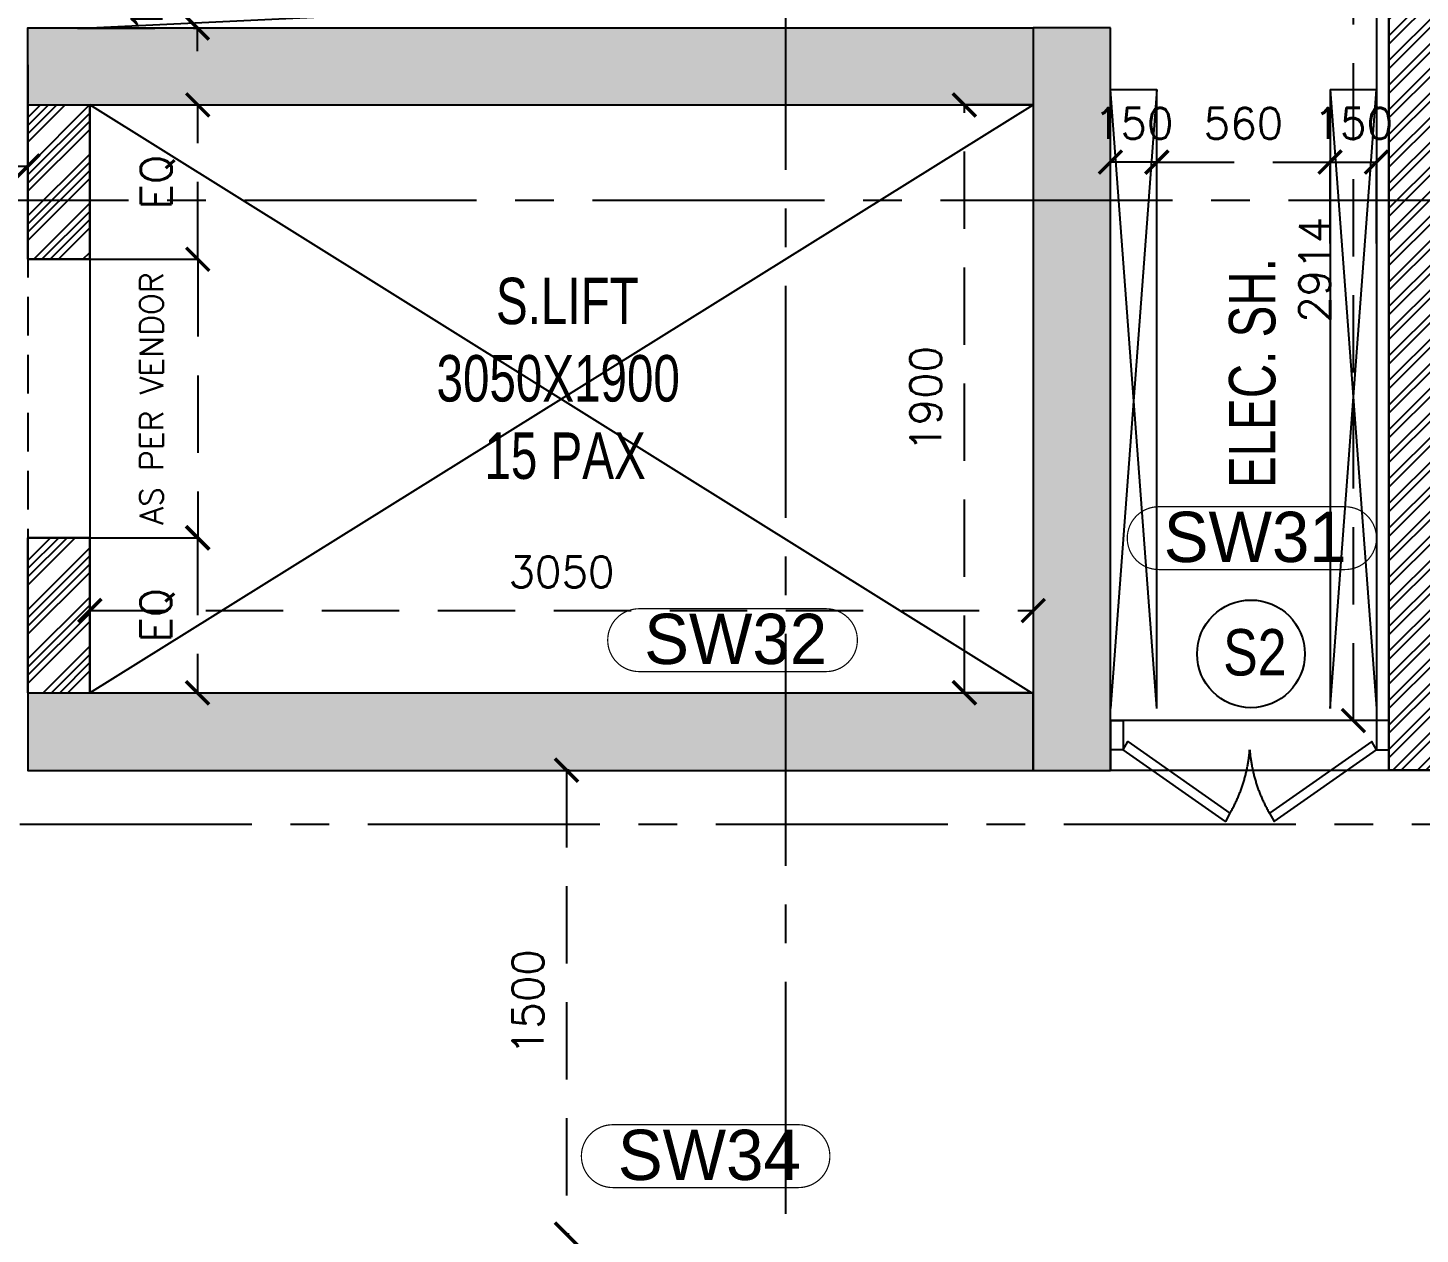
# Model space of a CAD drawing. Header units: millimetres. Extents: x 1124992 to 1258557, y -5767803 to -5695799.
# Drawn here: x 1207452 to 1211953, y -5715374 to -5711475 of the extents above; entities that cross this region are included whole.
import ezdxf
from ezdxf.enums import TextEntityAlignment as Align

# ---------------------------------------------------------------- set-up
doc = ezdxf.new("R2010")
doc.units = ezdxf.units.MM
doc.header["$LTSCALE"] = 1000
doc.header["$MEASUREMENT"] = 0
for name, pattern in [('$36$HIDDEN', [0.375, 0.25, -0.125]), ('AUDIT_D_120904163729-0', [0]), ('T8 - TYPICAL FLOOR CORE$0$( Hidden )', [0.375, 0.25, -0.125]), ('T8 - TYPICAL FLOOR CORE$0$HIDDEN', [0.375, 0.25, -0.125]), ('T8 - TYPICAL FLOOR CORE$0$T10-TYPICAL FLOOR CORE$0$HIDDEN', [0.375, 0.25, -0.125]), ('T8 - TYPICAL FLOOR CORE$0$T8 - TYPICAL FLOOR CORE$0$HIDDEN2', [0.1875, 0.125, -0.0625]), ('T8_REFUGE COLUMNS$0$CENTER2', [1.125, 0.75, -0.125, 0.125, -0.125])]:
    doc.linetypes.add(name, pattern=pattern)
doc.layers.get('0').update_dxf_attribs({"linetype": 'AUDIT_D_120904163729-0'})
for name, color, linetype in [('$21$A-DIMENSIONS', 2, '$36$HIDDEN'), ('T8 - TYPICAL FLOOR CORE$0$a-beam 2', 50, 'Continuous'), ('T8 - TYPICAL FLOOR CORE$0$A-DIMENSIONS', 2, 'T8 - TYPICAL FLOOR CORE$0$HIDDEN'), ('T8 - TYPICAL FLOOR CORE$0$CUT-OUT', 49, 'Continuous'), ('T8 - TYPICAL FLOOR CORE$0$T10-TYPICAL FLOOR CORE$0$A-SLAB SUNK-AC LEDGES', 251, 'T8 - TYPICAL FLOOR CORE$0$T10-TYPICAL FLOOR CORE$0$HIDDEN'), ('T8 - TYPICAL FLOOR CORE$0$T8 - TYPICAL FLOOR CORE$0$A-DOOR', 1, 'Continuous'), ('T8 - TYPICAL FLOOR CORE$0$T8 - TYPICAL FLOOR CORE$0$Typical floor plan-$0$$0$A2-TYPICAL$0$a-door', 1, 'Continuous'), ('T8 - TYPICAL FLOOR CORE$1$T8 - TYPICAL FLOOR CORE$0$a-window-no', 125, 'Continuous'), ('T8_REFUGE COLUMNS$0$A-CENTERLINE', 193, 'T8_REFUGE COLUMNS$0$CENTER2'), ('T8_REFUGE COLUMNS$0$A-RCC COLS', 3, 'Continuous'), ('T8_TYPICAL COLUMNS$0$A-RCC COLS', 3, 'Continuous')]:
    doc.layers.add(name, color=color, linetype=linetype)
for name, color, linetype, lineweight in [('T8 - TYPICAL FLOOR CORE$0$A-WALL- 160', 6, 'Continuous', 30), ('T8 - TYPICAL FLOOR CORE$0$D&W', 8, 'Continuous', 25), ('T8 - TYPICAL FLOOR CORE$0$T8 - TYPICAL FLOOR CORE$0$D&W', 8, 'Continuous', 25), ('T8 - TYPICAL FLOOR CORE$1$a-Text', 4, 'Continuous', 0), ('T8(T9 IS SIMILAR)$0$D&W', 8, 'Continuous', 25), ('T8_REFUGE COLUMNS$0$A-COLUMN NO size reduce', 81, 'Continuous', 25)]:
    doc.layers.add(name, color=color, linetype=linetype, lineweight=lineweight)
doc.layers.add('T8_REFUGE COLUMNS$1$COL-HATCH', color=7, linetype='Continuous', lineweight=25, true_color=0xa3a3a3)
doc.styles.add('T8 - TYPICAL FLOOR CORE$0$Romans 1', font='romans.shx', dxfattribs={"height": 100})
doc.styles.add('T8 - TYPICAL FLOOR CORE$1$ARIAL ARROW', font='swisscl.ttf')
doc.styles.add('T8 - TYPICAL FLOOR CORE$1$T8 - TYPICAL FLOOR CORE$0$LODHA STANDERD', font='sanss___.ttf')
doc.styles.add('T8_REFUGE COLUMNS$0$STANDARD', font='GOTHIC.TTF')
doc.dimstyles.new('T8 - TYPICAL FLOOR CORE$0$ALPINE S', dxfattribs={"dimscale": 0, "dimtxt": 100, "dimasz": 75, "dimexe": 0, "dimexo": 0, "dimgap": 75, "dimtad": 1, "dimdec": 0, "dimzin": 0, "dimdsep": 46, "dimtxsty": 'T8 - TYPICAL FLOOR CORE$0$Romans 1', "dimblk": 'T8 - TYPICAL FLOOR CORE$0$_ArchTick', "dimcen": 0.09, "dimclrd": 256, "dimclre": 256, "dimclrt": 7, "dimadec": 0, "dimazin": 0, "dimtfac": 1, "dimtdec": 0, "dimtofl": 0, "dimtmove": 1, "dimatfit": 0, "dimldrblk": 'T8 - TYPICAL FLOOR CORE$0$_Open90', "dimfxl": 1, "dimtolj": 1, "dimtzin": 0, "dimarcsym": 0})

# ---------------------------------------------------------------- blocks, each defined once
blk = doc.blocks.new('T8_REFUGE COLUMNS')
at = {"layer": 'T8_REFUGE COLUMNS$1$COL-HATCH', "linetype": 'ByBlock'}
h = blk.add_hatch(color=256, dxfattribs=at)
h.dxf.hatch_style = 1
h.paths.add_polyline_path([(1210702.1, -5711724.9), (1207452.1, -5711724.9), (1207452.1, -5711474.9), (1210702.1, -5711474.9)])
h = blk.add_hatch(color=256, dxfattribs=at)
h.dxf.hatch_style = 1
h.paths.add_polyline_path([(1210952.1, -5711474.9), (1210702.1, -5711474.9), (1210702.1, -5713874.9), (1210952.1, -5713874.9)])
h = blk.add_hatch(color=256, dxfattribs=at)
h.dxf.hatch_style = 1
h.paths.add_polyline_path([(1210702.1, -5713624.9), (1207452.1, -5713624.9), (1207452.1, -5713874.9), (1210702.1, -5713874.9)])
at = {"layer": 'T8_REFUGE COLUMNS$0$A-CENTERLINE'}
for p, q in [((1209902.1, -5728808.5), (1209902.1, -5698573.6)), ((1223527.8, -5712032.4), (1182137.1, -5712032.4)), ((1229551.2, -5714049.9), (1182156.9, -5714049.9))]:
    blk.add_line(p, q, dxfattribs=at)
at = {"layer": 'T8_REFUGE COLUMNS$0$A-COLUMN NO size reduce', "linetype": 'ByBlock', "const_width": 3.9}
for points in [[(1211108, -5713225.7, -1), (1211108, -5713022.6), (1211710.8, -5713022.6, -1), (1211710.8, -5713225.7)], [(1209428.3, -5713555.5, -1), (1209428.3, -5713352.3), (1210032.3, -5713352.3, -1), (1210032.3, -5713555.5)], [(1209343.2, -5715223.3, -1), (1209343.2, -5715020.1), (1209943.4, -5715020.1, -1), (1209943.4, -5715223.3)]]:
    blk.add_lwpolyline(points, format="xyb", close=True, dxfattribs=at)
at = {"layer": 'T8_REFUGE COLUMNS$0$A-RCC COLS', "linetype": 'ByBlock'}
for points in [[(1210702.1, -5711724.9), (1207452.1, -5711724.9), (1207452.1, -5711474.9), (1210702.1, -5711474.9)], [(1210952.1, -5711474.9), (1210702.1, -5711474.9), (1210702.1, -5713874.9), (1210952.1, -5713874.9)], [(1210702.1, -5713624.9), (1207452.1, -5713624.9), (1207452.1, -5713874.9), (1210702.1, -5713874.9)]]:
    blk.add_lwpolyline(points, close=True, dxfattribs=at)
at = {"layer": 'T8_REFUGE COLUMNS$0$A-COLUMN NO size reduce', "linetype": 'ByBlock', "char_height": 162.5, "attachment_point": 1, "style": 'T8_REFUGE COLUMNS$0$STANDARD'}
for s, insert in [('SW31', (1211124.2, -5713038.8)), ('SW32', (1209444.5, -5713368.5)), ('SW34', (1209359.4, -5715036.3))]:
    blk.add_mtext_dynamic_manual_height_columns(s, width=444.685, gutter_width=500, heights=[0], dxfattribs=dict(at, insert=insert))
blk = doc.blocks.new('T8_TYPICAL COLUMNS')
at = {"layer": 'T8_TYPICAL COLUMNS$0$A-RCC COLS', "linetype": 'ByBlock'}
blk.add_blockref('T8_REFUGE COLUMNS', (0, 0), dxfattribs=at)
blk = doc.blocks.new('T8 - TYPICAL FLOOR CORE$0$_ArchTick')
at = {"color": 0, "linetype": 'ByBlock', "const_width": 0.15}
blk.add_lwpolyline([(-0.5, -0.5), (0.5, 0.5)], dxfattribs=at)
blk = doc.blocks.new('*D834')
at = {"layer": 'T8 - TYPICAL FLOOR CORE$0$A-DIMENSIONS', "linetype": 'T8 - TYPICAL FLOOR CORE$0$HIDDEN', "lineweight": -2, "transparency": 16777216}
for p, q in [((1209202.3, -5713874), (1209193.6, -5713874)), ((1209202.3, -5715374), (1209193.6, -5715374))]:
    blk.add_line(p, q, dxfattribs=at)
at = {"layer": 'T8 - TYPICAL FLOOR CORE$0$A-DIMENSIONS', "lineweight": -2, "transparency": 16777216}
blk.add_line((1209193.6, -5713874), (1209193.6, -5715374), dxfattribs=at)
at = {"layer": 'T8 - TYPICAL FLOOR CORE$0$A-DIMENSIONS', "linetype": 'ByBlock', "lineweight": -2, "transparency": 16777216, "xscale": 75, "yscale": 75, "zscale": 75}
for p, rotation in [((1209193.6, -5713874), 90), ((1209193.6, -5715374), 270)]:
    blk.add_blockref('T8 - TYPICAL FLOOR CORE$0$_ArchTick', p, dxfattribs=dict(at, rotation=rotation))
at = {"layer": 'T8 - TYPICAL FLOOR CORE$0$A-DIMENSIONS', "color": 7, "linetype": 'ByBlock', "transparency": 16777216, "insert": (1209068.6, -5714624), "char_height": 100, "attachment_point": 5, "rotation": 90, "style": 'T8 - TYPICAL FLOOR CORE$0$Romans 1'}
blk.add_mtext('\\A1;1500', dxfattribs=at)
blk = doc.blocks.new('T8 - TYPICAL FLOOR CORE$0$_Open90')
at = {"color": 0, "linetype": 'ByBlock', "lineweight": -2}
for p, q in [((0, 0), (-1, 0)), ((-0.5, 0.5), (0, 0)), ((0, 0), (-0.5, -0.5))]:
    blk.add_line(p, q, dxfattribs=at)
blk = doc.blocks.new('*D835')
at = {"layer": 'T8 - TYPICAL FLOOR CORE$0$A-DIMENSIONS', "linetype": 'T8 - TYPICAL FLOOR CORE$0$HIDDEN', "lineweight": -2, "transparency": 16777216}
for p, q in [((1207652.3, -5713164.9), (1207652.3, -5713358.4)), ((1210702.4, -5713207.5), (1210702.4, -5713358.4))]:
    blk.add_line(p, q, dxfattribs=at)
at = {"layer": 'T8 - TYPICAL FLOOR CORE$0$A-DIMENSIONS', "lineweight": -2, "transparency": 16777216}
blk.add_line((1207652.3, -5713358.4), (1210702.4, -5713358.4), dxfattribs=at)
at = {"layer": 'T8 - TYPICAL FLOOR CORE$0$A-DIMENSIONS', "linetype": 'ByBlock', "lineweight": -2, "transparency": 16777216, "xscale": 75, "yscale": 75, "zscale": 75, "rotation": 180}
blk.add_blockref('T8 - TYPICAL FLOOR CORE$0$_ArchTick', (1207652.3, -5713358.4), dxfattribs=at)
at = {"layer": 'T8 - TYPICAL FLOOR CORE$0$A-DIMENSIONS', "linetype": 'ByBlock', "lineweight": -2, "transparency": 16777216, "xscale": 75, "yscale": 75, "zscale": 75}
blk.add_blockref('T8 - TYPICAL FLOOR CORE$0$_ArchTick', (1210702.4, -5713358.4), dxfattribs=at)
at = {"layer": 'T8 - TYPICAL FLOOR CORE$0$A-DIMENSIONS', "color": 7, "linetype": 'ByBlock', "transparency": 16777216, "insert": (1209177.3, -5713233.4), "char_height": 100, "attachment_point": 5, "style": 'T8 - TYPICAL FLOOR CORE$0$Romans 1'}
blk.add_mtext('\\A1;3050', dxfattribs=at)
blk = doc.blocks.new('*D836')
at = {"layer": 'T8 - TYPICAL FLOOR CORE$0$A-DIMENSIONS', "linetype": 'T8 - TYPICAL FLOOR CORE$0$HIDDEN', "lineweight": -2, "transparency": 16777216}
for p, q in [((1210702.4, -5711724), (1210479.9, -5711724)), ((1210702.4, -5713624), (1210479.9, -5713624))]:
    blk.add_line(p, q, dxfattribs=at)
at = {"layer": 'T8 - TYPICAL FLOOR CORE$0$A-DIMENSIONS', "lineweight": -2, "transparency": 16777216}
blk.add_line((1210479.9, -5713624), (1210479.9, -5711724), dxfattribs=at)
at = {"layer": 'T8 - TYPICAL FLOOR CORE$0$A-DIMENSIONS', "linetype": 'ByBlock', "lineweight": -2, "transparency": 16777216, "xscale": 75, "yscale": 75, "zscale": 75}
for p, rotation in [((1210479.9, -5711724), 90), ((1210479.9, -5713624), 270)]:
    blk.add_blockref('T8 - TYPICAL FLOOR CORE$0$_ArchTick', p, dxfattribs=dict(at, rotation=rotation))
at = {"layer": 'T8 - TYPICAL FLOOR CORE$0$A-DIMENSIONS', "color": 7, "linetype": 'ByBlock', "transparency": 16777216, "insert": (1210354.9, -5712674), "char_height": 100, "attachment_point": 5, "rotation": 90, "style": 'T8 - TYPICAL FLOOR CORE$0$Romans 1'}
blk.add_mtext('\\A1;1900', dxfattribs=at)
blk = doc.blocks.new('*D837')
at = {"layer": 'T8 - TYPICAL FLOOR CORE$0$A-DIMENSIONS', "linetype": 'T8 - TYPICAL FLOOR CORE$0$HIDDEN', "lineweight": -2, "transparency": 16777216}
for p, q in [((1205092.4, -5711774.7), (1205092.4, -5711921.6)), ((1207452.3, -5711985.4), (1207452.3, -5711921.6))]:
    blk.add_line(p, q, dxfattribs=at)
at = {"layer": 'T8 - TYPICAL FLOOR CORE$0$A-DIMENSIONS', "lineweight": -2, "transparency": 16777216}
blk.add_line((1205092.4, -5711921.6), (1207452.3, -5711921.6), dxfattribs=at)
at = {"layer": 'T8 - TYPICAL FLOOR CORE$0$A-DIMENSIONS', "linetype": 'ByBlock', "lineweight": -2, "transparency": 16777216, "xscale": 75, "yscale": 75, "zscale": 75, "rotation": 180}
blk.add_blockref('T8 - TYPICAL FLOOR CORE$0$_ArchTick', (1205092.4, -5711921.6), dxfattribs=at)
at = {"layer": 'T8 - TYPICAL FLOOR CORE$0$A-DIMENSIONS', "linetype": 'ByBlock', "lineweight": -2, "transparency": 16777216, "xscale": 75, "yscale": 75, "zscale": 75}
blk.add_blockref('T8 - TYPICAL FLOOR CORE$0$_ArchTick', (1207452.3, -5711921.6), dxfattribs=at)
at = {"layer": 'T8 - TYPICAL FLOOR CORE$0$A-DIMENSIONS', "color": 7, "linetype": 'ByBlock', "transparency": 16777216, "insert": (1206272.3, -5711796.6), "char_height": 100, "attachment_point": 5, "style": 'T8 - TYPICAL FLOOR CORE$0$Romans 1'}
blk.add_mtext('\\A1;2360', dxfattribs=at)
blk = doc.blocks.new('*D804')
at = {"layer": 'T8 - TYPICAL FLOOR CORE$0$A-DIMENSIONS', "linetype": 'T8 - TYPICAL FLOOR CORE$0$HIDDEN', "lineweight": -2, "transparency": 16777216}
for p, q in [((1207452.3, -5712222.9), (1208001.4, -5712222.9)), ((1207452.3, -5713122.9), (1208001.4, -5713122.9))]:
    blk.add_line(p, q, dxfattribs=at)
at = {"layer": 'T8 - TYPICAL FLOOR CORE$0$A-DIMENSIONS', "lineweight": -2, "transparency": 16777216}
blk.add_line((1208001.4, -5712222.9), (1208001.4, -5713122.9), dxfattribs=at)
at = {"layer": 'T8 - TYPICAL FLOOR CORE$0$A-DIMENSIONS', "linetype": 'ByBlock', "lineweight": -2, "transparency": 16777216, "xscale": 75, "yscale": 75, "zscale": 75}
for p, rotation in [((1208001.4, -5712222.9), 90), ((1208001.4, -5713122.9), 270)]:
    blk.add_blockref('T8 - TYPICAL FLOOR CORE$0$_ArchTick', p, dxfattribs=dict(at, rotation=rotation))
at = {"layer": 'T8 - TYPICAL FLOOR CORE$0$A-DIMENSIONS', "color": 7, "linetype": 'ByBlock', "transparency": 16777216, "insert": (1207851.4, -5712672.9), "char_height": 100, "attachment_point": 5, "rotation": 90, "style": 'T8 - TYPICAL FLOOR CORE$0$Romans 1'}
blk.add_mtext('\\A1;{\\H0.75x;AS PER VENDOR}', dxfattribs=at)
blk = doc.blocks.new('*D769')
at = {"layer": 'T8 - TYPICAL FLOOR CORE$0$A-DIMENSIONS', "linetype": 'T8 - TYPICAL FLOOR CORE$0$HIDDEN', "lineweight": -2, "transparency": 16777216}
for p, q in [((1211102.1, -5712172), (1211102.1, -5711908.6)), ((1211662.1, -5712172), (1211662.1, -5711908.6))]:
    blk.add_line(p, q, dxfattribs=at)
at = {"layer": 'T8 - TYPICAL FLOOR CORE$0$A-DIMENSIONS', "lineweight": -2, "transparency": 16777216}
blk.add_line((1211102.1, -5711908.6), (1211662.1, -5711908.6), dxfattribs=at)
at = {"layer": 'T8 - TYPICAL FLOOR CORE$0$A-DIMENSIONS', "linetype": 'ByBlock', "lineweight": -2, "transparency": 16777216, "xscale": 75, "yscale": 75, "zscale": 75, "rotation": 180}
blk.add_blockref('T8 - TYPICAL FLOOR CORE$0$_ArchTick', (1211102.1, -5711908.6), dxfattribs=at)
at = {"layer": 'T8 - TYPICAL FLOOR CORE$0$A-DIMENSIONS', "linetype": 'ByBlock', "lineweight": -2, "transparency": 16777216, "xscale": 75, "yscale": 75, "zscale": 75}
blk.add_blockref('T8 - TYPICAL FLOOR CORE$0$_ArchTick', (1211662.1, -5711908.6), dxfattribs=at)
at = {"layer": 'T8 - TYPICAL FLOOR CORE$0$A-DIMENSIONS', "color": 7, "linetype": 'ByBlock', "transparency": 16777216, "insert": (1211382.1, -5711783.6), "char_height": 100, "attachment_point": 5, "style": 'T8 - TYPICAL FLOOR CORE$0$Romans 1'}
blk.add_mtext('\\A1;560', dxfattribs=at)
blk = doc.blocks.new('*D770')
at = {"layer": 'T8 - TYPICAL FLOOR CORE$0$A-DIMENSIONS', "linetype": 'T8 - TYPICAL FLOOR CORE$0$HIDDEN', "lineweight": -2, "transparency": 16777216}
for p, q in [((1211852.4, -5710799.6), (1211737.8, -5710799.6)), ((1211852.4, -5713714), (1211737.8, -5713714))]:
    blk.add_line(p, q, dxfattribs=at)
at = {"layer": 'T8 - TYPICAL FLOOR CORE$0$A-DIMENSIONS', "lineweight": -2, "transparency": 16777216}
blk.add_line((1211737.8, -5713714), (1211737.8, -5710799.6), dxfattribs=at)
at = {"layer": 'T8 - TYPICAL FLOOR CORE$0$A-DIMENSIONS', "linetype": 'ByBlock', "lineweight": -2, "transparency": 16777216, "xscale": 75, "yscale": 75, "zscale": 75}
for p, rotation in [((1211737.8, -5710799.6), 90), ((1211737.8, -5713714), 270)]:
    blk.add_blockref('T8 - TYPICAL FLOOR CORE$0$_ArchTick', p, dxfattribs=dict(at, rotation=rotation))
at = {"layer": 'T8 - TYPICAL FLOOR CORE$0$A-DIMENSIONS', "color": 7, "linetype": 'ByBlock', "transparency": 16777216, "insert": (1211612.8, -5712256.8), "char_height": 100, "attachment_point": 5, "rotation": 90, "style": 'T8 - TYPICAL FLOOR CORE$0$Romans 1'}
blk.add_mtext('\\A1;2914', dxfattribs=at)
blk = doc.blocks.new('*D780')
at = {"layer": 'T8 - TYPICAL FLOOR CORE$0$A-DIMENSIONS', "linetype": 'T8 - TYPICAL FLOOR CORE$0$HIDDEN', "lineweight": -2, "transparency": 16777216}
for p, q in [((1207652.3, -5711724), (1208001.4, -5711724)), ((1207652.3, -5712222.9), (1208001.4, -5712222.9))]:
    blk.add_line(p, q, dxfattribs=at)
at = {"layer": 'T8 - TYPICAL FLOOR CORE$0$A-DIMENSIONS', "lineweight": -2, "transparency": 16777216}
blk.add_line((1208001.4, -5712222.9), (1208001.4, -5711724), dxfattribs=at)
at = {"layer": 'T8 - TYPICAL FLOOR CORE$0$A-DIMENSIONS', "linetype": 'ByBlock', "lineweight": -2, "transparency": 16777216, "xscale": 75, "yscale": 75, "zscale": 75}
for p, rotation in [((1208001.4, -5711724), 90), ((1208001.4, -5712222.9), 270)]:
    blk.add_blockref('T8 - TYPICAL FLOOR CORE$0$_ArchTick', p, dxfattribs=dict(at, rotation=rotation))
at = {"layer": 'T8 - TYPICAL FLOOR CORE$0$A-DIMENSIONS', "color": 7, "linetype": 'ByBlock', "transparency": 16777216, "insert": (1207871.6, -5711973.5), "char_height": 100, "attachment_point": 5, "rotation": 90, "style": 'T8 - TYPICAL FLOOR CORE$0$Romans 1'}
blk.add_mtext('\\A1;EQ', dxfattribs=at)
blk = doc.blocks.new('*D781')
at = {"layer": 'T8 - TYPICAL FLOOR CORE$0$A-DIMENSIONS', "linetype": 'T8 - TYPICAL FLOOR CORE$0$HIDDEN', "lineweight": -2, "transparency": 16777216}
for p, q in [((1207652.3, -5713122.9), (1208000.3, -5713122.9)), ((1207652.3, -5713624), (1208000.3, -5713624))]:
    blk.add_line(p, q, dxfattribs=at)
at = {"layer": 'T8 - TYPICAL FLOOR CORE$0$A-DIMENSIONS', "lineweight": -2, "transparency": 16777216}
blk.add_line((1208000.3, -5713122.9), (1208000.3, -5713624), dxfattribs=at)
at = {"layer": 'T8 - TYPICAL FLOOR CORE$0$A-DIMENSIONS', "linetype": 'ByBlock', "lineweight": -2, "transparency": 16777216, "xscale": 75, "yscale": 75, "zscale": 75}
for p, rotation in [((1208000.3, -5713122.9), 90), ((1208000.3, -5713624), 270)]:
    blk.add_blockref('T8 - TYPICAL FLOOR CORE$0$_ArchTick', p, dxfattribs=dict(at, rotation=rotation))
at = {"layer": 'T8 - TYPICAL FLOOR CORE$0$A-DIMENSIONS', "color": 7, "linetype": 'ByBlock', "transparency": 16777216, "insert": (1207870.5, -5713373.5), "char_height": 100, "attachment_point": 5, "rotation": 90, "style": 'T8 - TYPICAL FLOOR CORE$0$Romans 1'}
blk.add_mtext('\\A1;EQ', dxfattribs=at)
blk = doc.blocks.new('T8 - TYPICAL FLOOR CORE$1$T8 - TYPICAL FLOOR CORE$0$WINDOW TAG')
at = {"layer": 'T8 - TYPICAL FLOOR CORE$1$T8 - TYPICAL FLOOR CORE$0$a-window-no'}
blk.add_circle((0, 0), 174.1, dxfattribs=at)
at = {"layer": 'T8 - TYPICAL FLOOR CORE$1$T8 - TYPICAL FLOOR CORE$0$a-window-no', "style": 'T8 - TYPICAL FLOOR CORE$1$T8 - TYPICAL FLOOR CORE$0$LODHA STANDERD'}
blk.add_attdef('WINDOW', text='', height=150, dxfattribs=at).set_placement((11.3, 2.8), align=Align.MIDDLE_CENTER)
blk = doc.blocks.new('*D819')
at = {"layer": 'T8 - TYPICAL FLOOR CORE$0$A-DIMENSIONS', "lineweight": -2, "transparency": 16777216}
for p, q in [((1207999.8, -5711325.6), (1207999.8, -5711250.6)), ((1207999.8, -5711475.5), (1207999.8, -5711550.5))]:
    blk.add_line(p, q, dxfattribs=at)
at = {"layer": 'T8 - TYPICAL FLOOR CORE$0$A-DIMENSIONS', "linetype": 'T8 - TYPICAL FLOOR CORE$0$HIDDEN', "lineweight": -2, "transparency": 16777216}
for p, q in [((1207612.2, -5711325.6), (1207999.8, -5711325.6)), ((1207612.2, -5711475.5), (1207999.8, -5711475.5))]:
    blk.add_line(p, q, dxfattribs=at)
at = {"layer": 'T8 - TYPICAL FLOOR CORE$0$A-DIMENSIONS', "linetype": 'ByBlock', "lineweight": -2, "transparency": 16777216, "xscale": 75, "yscale": 75, "zscale": 75}
for p, rotation in [((1207999.8, -5711325.6), 270), ((1207999.8, -5711475.5), 90)]:
    blk.add_blockref('T8 - TYPICAL FLOOR CORE$0$_ArchTick', p, dxfattribs=dict(at, rotation=rotation))
at = {"layer": 'T8 - TYPICAL FLOOR CORE$0$A-DIMENSIONS', "color": 7, "linetype": 'ByBlock', "transparency": 16777216, "insert": (1207837.3, -5711363.1), "char_height": 100, "attachment_point": 5, "rotation": 90, "style": 'T8 - TYPICAL FLOOR CORE$0$Romans 1'}
blk.add_mtext('\\A1;150', dxfattribs=at)
blk = doc.blocks.new('*D820')
at = {"layer": 'T8 - TYPICAL FLOOR CORE$0$A-DIMENSIONS', "linetype": 'T8 - TYPICAL FLOOR CORE$0$HIDDEN', "lineweight": -2, "transparency": 16777216}
for p, q in [((1210952.1, -5712172), (1210952.1, -5711908.6)), ((1211102.1, -5712172), (1211102.1, -5711908.6))]:
    blk.add_line(p, q, dxfattribs=at)
at = {"layer": 'T8 - TYPICAL FLOOR CORE$0$A-DIMENSIONS', "lineweight": -2, "transparency": 16777216}
blk.add_line((1211102.1, -5711908.6), (1210952.1, -5711908.6), dxfattribs=at)
at = {"layer": 'T8 - TYPICAL FLOOR CORE$0$A-DIMENSIONS', "linetype": 'ByBlock', "lineweight": -2, "transparency": 16777216, "xscale": 75, "yscale": 75, "zscale": 75, "rotation": 180}
blk.add_blockref('T8 - TYPICAL FLOOR CORE$0$_ArchTick', (1210952.1, -5711908.6), dxfattribs=at)
at = {"layer": 'T8 - TYPICAL FLOOR CORE$0$A-DIMENSIONS', "linetype": 'ByBlock', "lineweight": -2, "transparency": 16777216, "xscale": 75, "yscale": 75, "zscale": 75}
blk.add_blockref('T8 - TYPICAL FLOOR CORE$0$_ArchTick', (1211102.1, -5711908.6), dxfattribs=at)
at = {"layer": 'T8 - TYPICAL FLOOR CORE$0$A-DIMENSIONS', "color": 7, "linetype": 'ByBlock', "transparency": 16777216, "insert": (1211027.1, -5711783.6), "char_height": 100, "attachment_point": 5, "style": 'T8 - TYPICAL FLOOR CORE$0$Romans 1'}
blk.add_mtext('\\A1;150', dxfattribs=at)
blk = doc.blocks.new('*D821')
at = {"layer": 'T8 - TYPICAL FLOOR CORE$0$A-DIMENSIONS', "linetype": 'T8 - TYPICAL FLOOR CORE$0$HIDDEN', "lineweight": -2, "transparency": 16777216}
for p, q in [((1211662.1, -5712172), (1211662.1, -5711908.6)), ((1211812.1, -5712172), (1211812.1, -5711908.6))]:
    blk.add_line(p, q, dxfattribs=at)
at = {"layer": 'T8 - TYPICAL FLOOR CORE$0$A-DIMENSIONS', "lineweight": -2, "transparency": 16777216}
blk.add_line((1211662.1, -5711908.6), (1211812.1, -5711908.6), dxfattribs=at)
at = {"layer": 'T8 - TYPICAL FLOOR CORE$0$A-DIMENSIONS', "linetype": 'ByBlock', "lineweight": -2, "transparency": 16777216, "xscale": 75, "yscale": 75, "zscale": 75, "rotation": 180}
blk.add_blockref('T8 - TYPICAL FLOOR CORE$0$_ArchTick', (1211662.1, -5711908.6), dxfattribs=at)
at = {"layer": 'T8 - TYPICAL FLOOR CORE$0$A-DIMENSIONS', "linetype": 'ByBlock', "lineweight": -2, "transparency": 16777216, "xscale": 75, "yscale": 75, "zscale": 75}
blk.add_blockref('T8 - TYPICAL FLOOR CORE$0$_ArchTick', (1211812.1, -5711908.6), dxfattribs=at)
at = {"layer": 'T8 - TYPICAL FLOOR CORE$0$A-DIMENSIONS', "color": 7, "linetype": 'ByBlock', "transparency": 16777216, "insert": (1211737.1, -5711783.6), "char_height": 100, "attachment_point": 5, "style": 'T8 - TYPICAL FLOOR CORE$0$Romans 1'}
blk.add_mtext('\\A1;150', dxfattribs=at)
blk = doc.blocks.new('T8 - TYPICAL FLOOR CORE')
at = {"layer": 'T8 - TYPICAL FLOOR CORE$0$T10-TYPICAL FLOOR CORE$0$A-SLAB SUNK-AC LEDGES', "linetype": 'ByBlock'}
h = blk.add_hatch(dxfattribs=at)
h.set_pattern_fill('ANSI32', color=256, scale=150)
h.paths.add_polyline_path([(1211852.4, -5713714), (1211852.4, -5713874.1), (1212012.2, -5713874.2), (1212012.4, -5710799.6), (1211852.4, -5710799.6), (1211852.4, -5713714)])
h = blk.add_hatch(dxfattribs=at)
h.set_pattern_fill('ANSI34', color=256, scale=150)
h.paths.add_polyline_path([(1207452.3, -5713624), (1207652.3, -5713624), (1207652.3, -5713122.9), (1207452.3, -5713122.9)])
h.paths.add_polyline_path([(1207452.3, -5712222.9), (1207652.3, -5712222.9), (1207652.3, -5711724), (1207452.3, -5711724)])
h.paths.add_polyline_path([(1200292.4, -5712999.6), (1200917.4, -5712999.6), (1200917.4, -5712799.6), (1200292.4, -5712799.6)])
h.paths.add_polyline_path([(1201817.4, -5712999.6), (1203317.4, -5712999.6), (1203317.4, -5712799.6), (1201817.4, -5712799.6)])
h.paths.add_polyline_path([(1204217.4, -5712999.6), (1204842.3, -5712999.6), (1204842.3, -5712799.6), (1204217.4, -5712799.6)])
h.paths.add_polyline_path([(1204367.2, -5717174), (1204842.2, -5717174), (1204842.2, -5716974), (1204367.2, -5716974)])
h.paths.add_polyline_path([(1202992.1, -5717174), (1203467.2, -5717174), (1203467.2, -5716974), (1202992.1, -5716974)])
at = {"linetype": 'T8 - TYPICAL FLOOR CORE$0$T8 - TYPICAL FLOOR CORE$0$HIDDEN2', "ltscale": 10}
for points in [[(1211338.6, -5714013.1, 0.113319), (1211402.4, -5713807.9, 0.860704)], [(1211466.2, -5714013.1, -0.113319), (1211402.4, -5713807.9, -0.860704)]]:
    blk.add_lwpolyline(points, format="xyb", dxfattribs=at)
at = {"layer": 'T8 - TYPICAL FLOOR CORE$0$a-beam 2', "color": 8, "linetype": 'T8 - TYPICAL FLOOR CORE$0$( Hidden )', "ltscale": 0.5}
blk.add_line((1207452.3, -5711594), (1207452.3, -5713624), dxfattribs=at)
at = {"layer": 'T8 - TYPICAL FLOOR CORE$0$A-WALL- 160', "linetype": 'ByBlock'}
for p, q in [((1211852.4, -5713874, 0), (1211852.4, -5710799.6, 0)), ((1207452.3, -5712222.9), (1207452.3, -5711722.9)), ((1207652.3, -5712222.9), (1207652.3, -5711724)), ((1207452.3, -5712222.9), (1207652.3, -5712222.9)), ((1207452.3, -5713624), (1207452.3, -5713122.9)), ((1207452.3, -5713122.9), (1207652.3, -5713122.9)), ((1207652.3, -5713624), (1207652.3, -5713122.9)), ((1211852.4, -5713874), (1212012.2, -5713874))]:
    blk.add_line(p, q, dxfattribs=at)
at = {"layer": 'T8 - TYPICAL FLOOR CORE$0$CUT-OUT'}
for p, q in [((1211812.4, -5710799.6, 0), (1211812.5, -5713713.9)), ((1207652.1, -5711474.9), (1210752.1, -5711324.6, 0)), ((1211102.4, -5711674, 0), (1210952.1, -5713674.9)), ((1210952.4, -5711674, 0), (1211102.4, -5711674, 0)), ((1211102.4, -5713674.9, 0), (1210952.4, -5711674, 0)), ((1211102.4, -5713674.9, 0), (1211102.4, -5711674, 0)), ((1211662.4, -5711674, 0), (1211662.5, -5713674.9, 0)), ((1211662.4, -5711674, 0), (1211812.1, -5713674.9)), ((1211662.4, -5711674, 0), (1211812.4, -5711674, 0)), ((1211662.5, -5713674.9, 0), (1211812.4, -5711674, 0)), ((1207652.2, -5713624), (1210702.4, -5711724)), ((1210697.2, -5713624), (1207652.3, -5711724))]:
    blk.add_line(p, q, dxfattribs=at)
at = {"layer": 'T8 - TYPICAL FLOOR CORE$0$D&W', "linetype": 'ByBlock'}
blk.add_line((1207652.3, -5712222.9), (1207652.3, -5713122.9), dxfattribs=at)
at = {"layer": 'T8 - TYPICAL FLOOR CORE$0$T8 - TYPICAL FLOOR CORE$0$A-DOOR', "linetype": 'Continuous', "ltscale": 5}
for points in [[(1210992.9, -5713807.9), (1211007.9, -5713781.2), (1211338.6, -5714013.1), (1211323.6, -5714039.9)], [(1211811.9, -5713807.9), (1211797, -5713781.2), (1211466.2, -5714013.1), (1211481.2, -5714039.9)]]:
    blk.add_lwpolyline(points, close=True, dxfattribs=at)
at = {"layer": 'T8 - TYPICAL FLOOR CORE$0$T8 - TYPICAL FLOOR CORE$0$D&W', "linetype": 'ByBlock'}
blk.add_lwpolyline([(1210952.4, -5713873.9), (1211852.4, -5713874), (1211852.4, -5713713.9), (1210952.4, -5713714)], close=True, dxfattribs=at)
at = {"layer": 'T8 - TYPICAL FLOOR CORE$0$T8 - TYPICAL FLOOR CORE$0$Typical floor plan-$0$$0$A2-TYPICAL$0$a-door', "color": 4}
for points in [[(1210992.9, -5713807.9), (1210952.4, -5713807.9), (1210952.4, -5713713.9), (1210992.9, -5713713.9)], [(1211811.9, -5713807.9), (1211852.4, -5713807.9), (1211852.4, -5713713.9), (1211811.9, -5713713.9)]]:
    blk.add_lwpolyline(points, close=True, dxfattribs=at)
at = {"layer": 'T8 - TYPICAL FLOOR CORE$1$T8 - TYPICAL FLOOR CORE$0$a-window-no'}
ref = blk.add_blockref('T8 - TYPICAL FLOOR CORE$1$T8 - TYPICAL FLOOR CORE$0$WINDOW TAG', (1211406.3, -5713498.2, 0), dxfattribs=at)
ref.add_attrib('WINDOW', 'S2', dxfattribs={"height": 150, "style": 'T8 - TYPICAL FLOOR CORE$1$T8 - TYPICAL FLOOR CORE$0$LODHA STANDERD', "width": 0.8}).set_placement((1211418.9, -5713493.1, 0), align=Align.MIDDLE_CENTER)
at = {"layer": 'T8 - TYPICAL FLOOR CORE$1$a-Text', "linetype": 'ByBlock', "insert": (1211487.4, -5712962.3), "char_height": 150, "width": 3114.029, "attachment_point": 7, "rotation": 90, "style": 'T8 - TYPICAL FLOOR CORE$1$ARIAL ARROW'}
blk.add_mtext('ELEC. SH.', dxfattribs=at)
at = {"layer": 'T8 - TYPICAL FLOOR CORE$1$a-Text', "linetype": 'ByBlock', "insert": (1208885.7, -5712934.7), "char_height": 150, "width": 600.424, "attachment_point": 7, "style": 'T8 - TYPICAL FLOOR CORE$1$ARIAL ARROW'}
blk.add_mtext('\\pi79.78265;S.LIFT\\P\\pi-112.33727;3050X1900\\P\\pi42.47924;15 PAX', dxfattribs=at)
at = {"layer": 'T8 - TYPICAL FLOOR CORE$0$A-DIMENSIONS', "linetype": 'ByBlock'}
for base, p1, p2, picture, middle in [((1211737.8, -5710799.6), (1211852.4, -5713714, 0), (1211852.4, -5710799.6, 0), '*D770', (1211612.8, -5712256.8)), ((1210479.9, -5711724), (1210702.4, -5713624), (1210702.4, -5711724), '*D836', (1210354.9, -5712674)), ((1209193.6, -5715374), (1209202.3, -5713874), (1209202.3, -5715374), '*D834', (1209068.6, -5714624))]:
    dim = blk.add_linear_dim(base=base, p1=p1, p2=p2, angle=90, dimstyle='T8 - TYPICAL FLOOR CORE$0$ALPINE S', override={"dimscale": 1, "dimfxl": 5, "dimarcsym": 1}, dxfattribs=at)
    dim.commit()
    dim.dimension.update_dxf_attribs({"geometry": picture, "text_midpoint": middle})
for base, p1, p2, angle, picture, middle in [((1207999.8, -5711325.6), (1207612.2, -5711475.5), (1207612.2, -5711325.6), 270, '*D819', (1207962.3, -5711363.1)), ((1210952.1, -5711908.6), (1211102.1, -5712172, 0), (1210952.1, -5712172, 0), 180, '*D820', (1211027.1, -5711908.6))]:
    dim = blk.add_linear_dim(base=base, p1=p1, p2=p2, angle=angle, dimstyle='T8 - TYPICAL FLOOR CORE$0$ALPINE S', override={"dimscale": 1, "dimfxl": 5, "dimarcsym": 1}, dxfattribs=at)
    dim.commit()
    dim.dimension.update_dxf_attribs({"geometry": picture, "text_midpoint": middle, "dimtype": 128})
for base, p1, p2, picture, middle in [((1208001.4, -5711724), (1207652.3, -5712222.9), (1207652.3, -5711724), '*D780', (1207871.6, -5711973.5)), ((1208000.3, -5713624), (1207652.3, -5713122.9), (1207652.3, -5713624), '*D781', (1207870.5, -5713373.5))]:
    dim = blk.add_linear_dim(base=base, p1=p1, p2=p2, angle=90, text='EQ', dimstyle='T8 - TYPICAL FLOOR CORE$0$ALPINE S', override={"dimscale": 1, "dimfxl": 5, "dimarcsym": 1}, dxfattribs=at)
    dim.commit()
    dim.dimension.update_dxf_attribs({"geometry": picture, "text_midpoint": middle})
for base, p1, p2, picture, middle in [((1207452.3, -5711921.6), (1205092.4, -5711774.7), (1207452.3, -5711985.4), '*D837', (1206272.3, -5711796.6)), ((1211662.1, -5711908.6), (1211102.1, -5712172, 0), (1211662.1, -5712172, 0), '*D769', (1211382.1, -5711783.6)), ((1210702.4, -5713358.4), (1207652.3, -5713164.9), (1210702.4, -5713207.5), '*D835', (1209177.3, -5713233.4))]:
    dim = blk.add_linear_dim(base=base, p1=p1, p2=p2, dimstyle='T8 - TYPICAL FLOOR CORE$0$ALPINE S', override={"dimscale": 1, "dimfxl": 5, "dimarcsym": 1}, dxfattribs=at)
    dim.commit()
    dim.dimension.update_dxf_attribs({"geometry": picture, "text_midpoint": middle})
dim = blk.add_linear_dim(base=(1211812.1, -5711908.6), p1=(1211662.1, -5712172, 0), p2=(1211812.1, -5712172, 0), dimstyle='T8 - TYPICAL FLOOR CORE$0$ALPINE S', override={"dimscale": 1, "dimfxl": 5, "dimarcsym": 1}, dxfattribs=at)
dim.commit()
dim.dimension.update_dxf_attribs({"geometry": '*D821', "text_midpoint": (1211737.1, -5711908.6), "dimtype": 128})
dim = blk.add_linear_dim(base=(1208001.4, -5713122.9), p1=(1207452.3, -5712222.9), p2=(1207452.3, -5713122.9), angle=270, text='{\\H0.75x;AS PER VENDOR}', dimstyle='T8 - TYPICAL FLOOR CORE$0$ALPINE S', override={"dimscale": 1, "dimfxl": 5, "dimarcsym": 1}, dxfattribs=at)
dim.commit()
dim.dimension.update_dxf_attribs({"geometry": '*D804', "text_midpoint": (1207963.9, -5712672.9), "dimtype": 128})
blk = doc.blocks.new('T8(T9 IS SIMILAR)')
at = {"layer": 'T8(T9 IS SIMILAR)$0$D&W', "linetype": 'ByBlock'}
blk.add_blockref('T8 - TYPICAL FLOOR CORE', (0, 0), dxfattribs=at)
blk.add_blockref('T8_TYPICAL COLUMNS', (0, 0), dxfattribs=at)

msp = doc.modelspace()

# ---------------------------------------------------------------- block references
at = {"layer": '$21$A-DIMENSIONS', "linetype": 'ByBlock'}
msp.add_blockref('T8(T9 IS SIMILAR)', (0, 0), dxfattribs=at)

doc.saveas('drawing.dxf')
